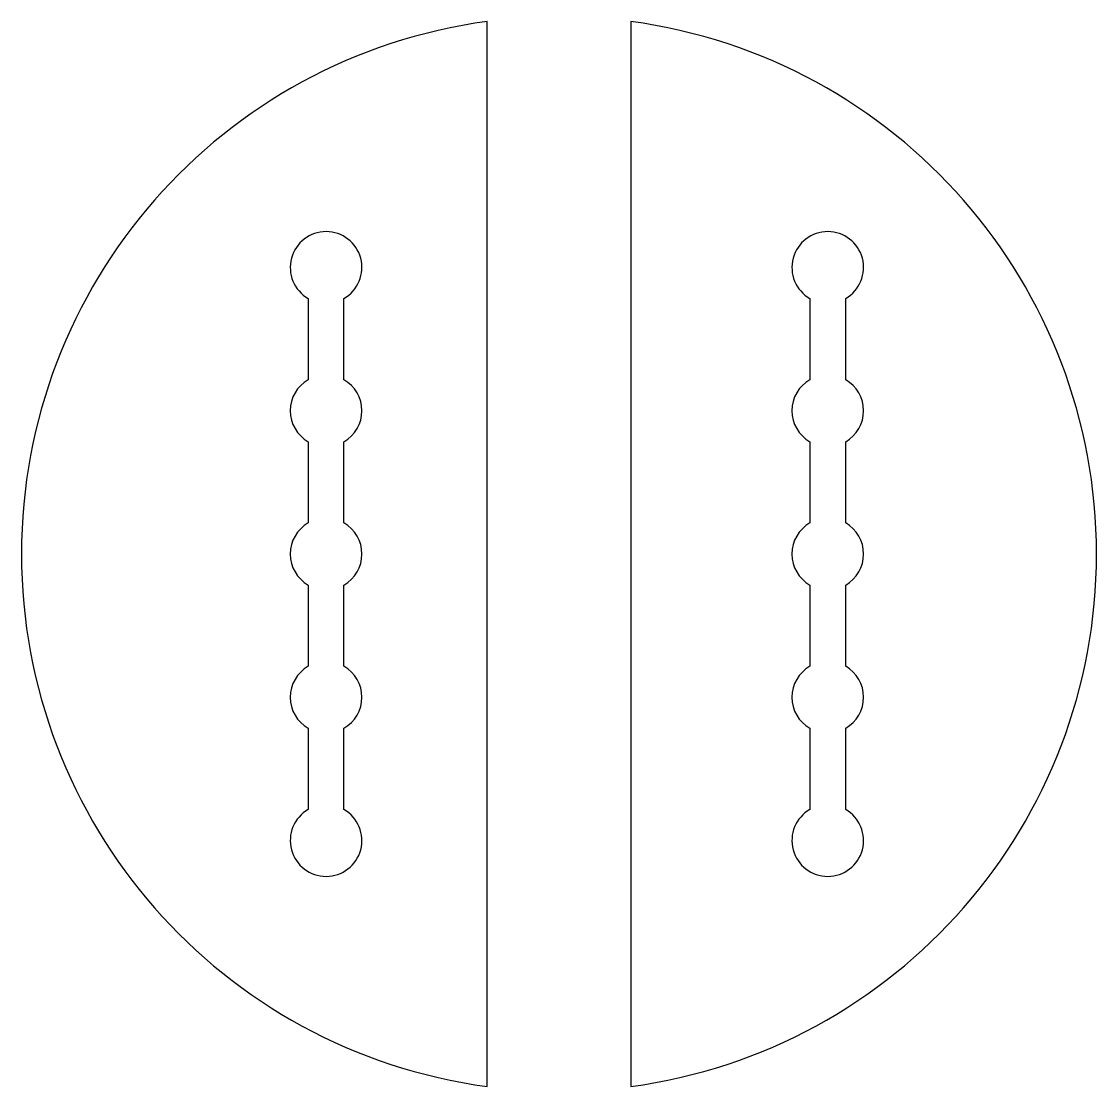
# Model space of a CAD drawing. Header units: millimetres. Extents: x 9 to 39, y 32.1 to 61.9.
import ezdxf

# ---------------------------------------------------------------- set-up
doc = ezdxf.new("R2010")
doc.units = ezdxf.units.MM
doc.layers.add('Default', color=18, linetype='Continuous', true_color=0x000000)

msp = doc.modelspace()

# ---------------------------------------------------------------- linework, layer by layer
at = {"layer": 'Default'}
for p, q in [((22, 32.134), (22, 61.866)), ((26, 61.866), (26, 32.134)), ((17, 54.134), (17, 51.866)), ((18, 51.866), (18, 54.134)), ((31, 54.134), (31, 51.866)), ((32, 51.866), (32, 54.134)), ((17, 50.134), (17, 47.866)), ((18, 47.866), (18, 50.134)), ((31, 50.134), (31, 47.866)), ((32, 47.866), (32, 50.134)), ((17, 46.134), (17, 43.866)), ((18, 43.866), (18, 46.134)), ((31, 46.134), (31, 43.866)), ((32, 43.866), (32, 46.134)), ((17, 42.134), (17, 39.866)), ((18, 39.866), (18, 42.134)), ((31, 42.134), (31, 39.866)), ((32, 39.866), (32, 42.134))]:
    msp.add_line(p, q, dxfattribs=at)
for centre, radius, start, end in [((24, 47), 15, 97.6623, 262.3377), ((24, 47), 15, 277.6623, 82.3377), ((17.5, 55), 1, 300, 240), ((31.5, 55), 1, 300, 240), ((17.5, 51), 1, 120, 240), ((17.5, 51), 1, 300, 60), ((31.5, 51), 1, 120, 240), ((31.5, 51), 1, 300, 60), ((17.5, 47), 1, 120, 240), ((17.5, 47), 1, 300, 60), ((31.5, 47), 1, 120, 240), ((31.5, 47), 1, 300, 60), ((17.5, 43), 1, 120, 240), ((17.5, 43), 1, 300, 60), ((31.5, 43), 1, 120, 240), ((31.5, 43), 1, 300, 60), ((17.5, 39), 1, 120, 60), ((31.5, 39), 1, 120, 60)]:
    msp.add_arc(centre, radius, start, end, dxfattribs=at)

doc.saveas('drawing.dxf')
